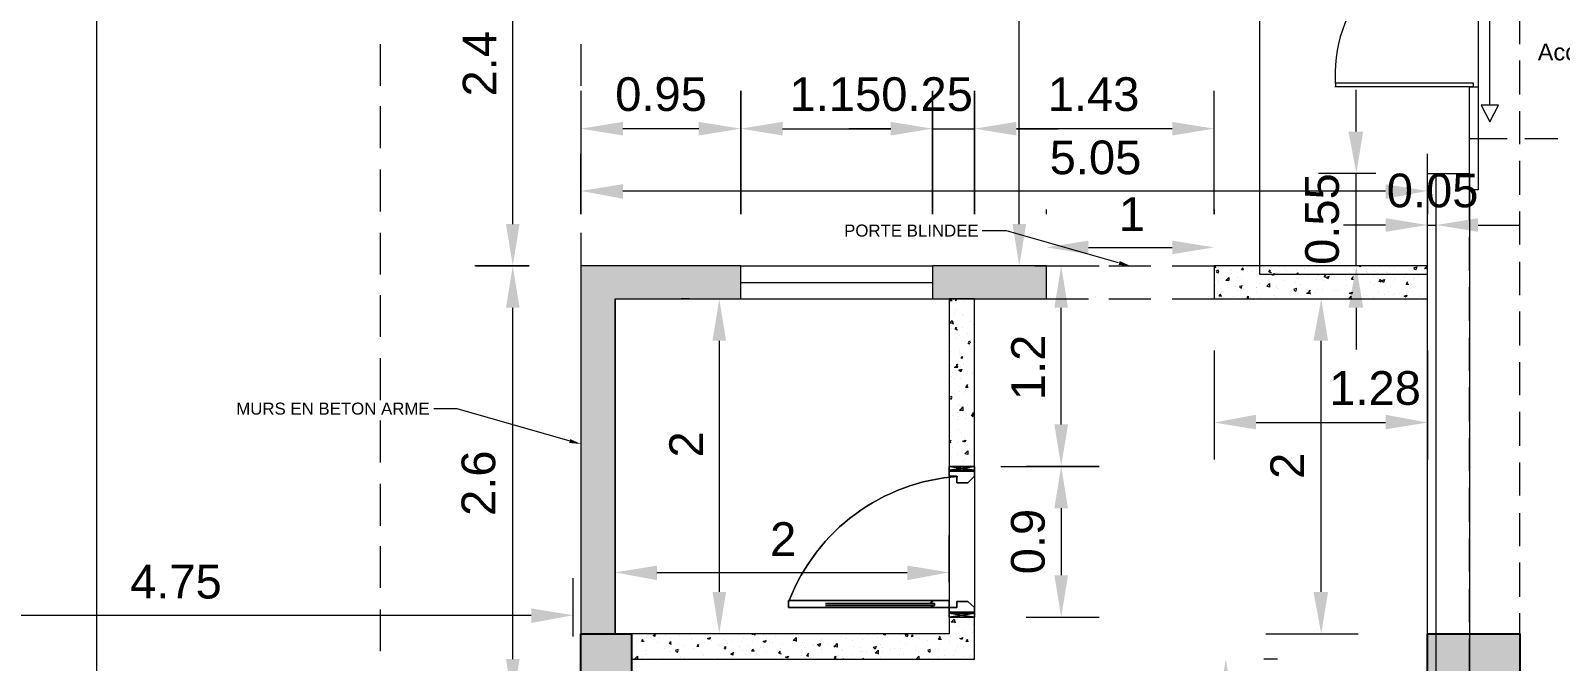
# Model space of a CAD drawing. Header units: metres. Extents: x 9.8 to 52.5, y 3 to 36.6.
# Drawn here: x 21.33 to 30.46, y 10.64 to 14.4 of the extents above; entities that cross this region are included whole.
import ezdxf

# ---------------------------------------------------------------- set-up
doc = ezdxf.new("R2010")
doc.units = ezdxf.units.M
doc.header["$MEASUREMENT"] = 0
for name, color, linetype, true_color in [('PDF_A+CACHE', 7, 'Continuous', 0x991b1e), ('PDF_A- PROJECTION', 252, 'Continuous', 0x696969), ('PDF_Layer3', 7, 'Continuous', 0xcc0000)]:
    doc.layers.add(name, color=color, linetype=linetype, true_color=true_color)
for name, color, linetype in [('PDF_A- DOORS AND WINDOWS', 7, 'Continuous'), ('PDF_A- WALL', 7, 'Continuous'), ('PDF_A- WOOD', 7, 'Continuous'), ('PDF_BETON', 7, 'Continuous'), ('PDF_COTESCONSTRUCTION', 7, 'Continuous'), ('PDF_INTERIORWALL', 7, 'Continuous'), ('PDF_Text', 7, 'Continuous'), ('PDF_VETRATA', 7, 'Continuous')]:
    doc.layers.add(name, color=color, linetype=linetype)
doc.styles.add('PDF ArialMT', font='arial.ttf')

msp = doc.modelspace()

# ---------------------------------------------------------------- linework, layer by layer
at = {"layer": 'PDF_A+CACHE', "lineweight": 5}
for points in [[(23.4169, 14.3241), (23.4169, 14.0742)], [(24.6143, 14.3241), (24.6143, 14.0742)], [(23.4169, 13.9521), (23.4169, 13.7022)], [(24.6143, 13.9521), (24.6143, 13.7022)], [(23.4169, 13.5743), (23.4169, 13.3244)], [(24.6143, 13.5743), (24.6143, 13.3244)], [(23.4169, 13.1965), (23.4169, 12.9466)], [(24.6143, 13.1965), (24.6143, 12.9466)], [(23.4169, 12.8245), (23.4169, 12.5746)], [(24.6143, 12.8245), (24.6143, 12.5746)], [(23.4169, 12.4467), (23.4169, 12.1968)], [(24.6143, 12.4467), (24.6143, 12.1968)], [(23.4169, 12.0747), (23.4169, 11.8247)], [(24.6143, 12.0747), (24.6143, 11.8247)], [(23.4169, 11.6969), (23.4169, 11.4469)], [(24.6143, 11.6969), (24.6143, 11.4469)], [(23.4169, 11.3249), (23.4169, 11.0749)], [(24.6143, 11.3249), (24.6143, 11.0749)], [(23.4169, 10.947), (23.4169, 10.6971)], [(24.6143, 10.947), (24.6143, 10.6971)]]:
    msp.add_lwpolyline(points, dxfattribs=at)
at = {"layer": 'PDF_A- DOORS AND WINDOWS', "lineweight": 13}
for points in [[(25.5676, 12.9989), (26.7126, 12.9989)], [(25.5676, 12.9001), (26.7126, 12.9001)], [(25.5676, 12.8013), (26.7126, 12.8013)]]:
    msp.add_lwpolyline(points, dxfattribs=at)
at = {"layer": 'PDF_A- PROJECTION', "lineweight": 9}
for points in [[(29.6654, 12.9466), (28.6657, 12.9466), (28.6657, 15.0217), (29.7177, 15.0217)], [(30.2176, 14.3241), (30.2176, 14.5218)], [(30.2176, 14.0219), (30.2176, 14.2253)], [(30.2176, 13.7255), (30.2176, 13.9231)], [(29.9154, 13.5743), (29.9154, 13.7603), (30.142, 13.7603)], [(30.2467, 13.7603), (30.4443, 13.7603)], [(30.2176, 13.4232), (30.2176, 13.6266)], [(29.6654, 13.4), (29.6654, 13.5511)], [(29.9154, 13.2721), (29.9154, 13.4697)], [(29.6654, 13.0977), (29.6654, 13.3011)], [(30.2176, 13.1268), (30.2176, 13.3244)], [(29.9154, 12.9698), (29.9154, 13.1733)], [(29.6654, 12.8013), (29.6654, 12.9989)], [(30.2176, 12.8245), (30.2176, 13.0221)], [(29.9154, 12.6734), (29.9154, 12.871)], [(29.6654, 12.499), (29.6654, 12.6966)], [(30.2176, 12.5223), (30.2176, 12.7257)], [(29.9154, 12.3711), (29.9154, 12.5688)], [(30.2176, 12.2258), (30.2176, 12.4234)], [(29.6654, 12.1968), (29.6654, 12.4002)], [(29.9154, 12.0689), (29.9154, 12.2723)], [(29.6654, 11.9003), (29.6654, 12.0979)], [(30.2176, 11.9236), (30.2176, 12.127)], [(29.9154, 11.7724), (29.9154, 11.9701)], [(29.6654, 11.5981), (29.6654, 11.8015)], [(30.2176, 11.6271), (30.2176, 11.8247)], [(29.9154, 11.4702), (29.9154, 11.6736)], [(30.2176, 11.3249), (30.2176, 11.5225)], [(29.6654, 11.3016), (29.6654, 11.4992)], [(29.9154, 11.1737), (29.9154, 11.3714)], [(29.6654, 10.9994), (29.6654, 11.197)], [(30.2176, 11.0226), (30.2176, 11.2261)], [(29.9154, 10.8715), (29.9154, 11.0691)], [(29.6654, 10.6971), (29.6654, 10.9005)], [(30.2176, 10.7262), (30.2176, 10.9238)], [(29.9154, 10.5692), (29.9154, 10.7727)]]:
    msp.add_lwpolyline(points, dxfattribs=at)
at = {"layer": 'PDF_A- WALL', "lineweight": 5}
for points in [[(29.9154, 13.5511), (29.9154, 9.9008), (29.7177, 9.9008), (29.7177, 13.5511)], [(29.7177, 10.8017), (29.7177, 13.5511), (29.9154, 13.5511), (29.9154, 10.8017)]]:
    msp.add_lwpolyline(points, close=True, dxfattribs=at)
at = {"layer": 'PDF_A- WOOD', "lineweight": 5}
for points in [[(26.8114, 11.7782), (26.9626, 11.7782), (26.8114, 11.8015), (26.9626, 11.7782), (26.8114, 11.7782), (26.9626, 11.8015)], [(26.9626, 11.8015), (26.8114, 11.8015), (26.9626, 11.7782), (26.8114, 11.7782), (26.9626, 11.8015), (26.8114, 11.7782), (26.9626, 11.7782), (26.8114, 11.8015), (26.9626, 11.7782), (26.8114, 11.7782), (26.9626, 11.8015), (26.9626, 11.7434), (26.9219, 11.7027), (26.8579, 11.7027), (26.8579, 11.7434), (26.8114, 11.7434), (26.8114, 11.8015), (26.8114, 11.7434), (26.8114, 11.8015), (26.8114, 11.7434), (26.8579, 11.7434), (26.8579, 11.7027), (26.9219, 11.7027), (26.9626, 11.7434), (26.9626, 11.8015), (26.9626, 11.7434), (26.9219, 11.7027), (26.8579, 11.7027), (26.8579, 11.7434), (26.8114, 11.7434), (26.8114, 11.8015), (26.8114, 11.7434), (26.8114, 11.8015), (26.8114, 11.7434), (26.8579, 11.7434), (26.8579, 11.7027), (26.9219, 11.7027), (26.9626, 11.7434)], [(26.9626, 11.7724), (26.8114, 11.7724)], [(26.9626, 11.7724), (26.8114, 11.7724)], [(25.8524, 10.9994), (25.8524, 10.9587), (26.8114, 10.9587), (26.8114, 10.9994)], [(25.8524, 10.9994), (25.8524, 10.9587), (26.8114, 10.9587), (26.8114, 10.9994)], [(25.8524, 10.9994), (26.8114, 10.9994), (26.8114, 10.9587), (25.8524, 10.9587)], [(26.7126, 10.9994), (26.701, 10.9819)], [(26.7184, 10.9994), (26.701, 10.9819)], [(26.7126, 10.9587), (26.701, 10.9703)], [(26.7184, 10.9587), (26.701, 10.9703)], [(26.7243, 10.9703), (26.7243, 10.9819)], [(26.9626, 10.9005), (26.8114, 10.9238), (26.9626, 10.9238), (26.8114, 10.9005), (26.8114, 10.9587), (26.8579, 10.9587), (26.8579, 10.9936), (26.9219, 10.9936), (26.9626, 10.9587)], [(26.9626, 10.9005), (26.9626, 10.9587), (26.9219, 10.9936), (26.8579, 10.9936), (26.8579, 10.9587), (26.8114, 10.9587), (26.8114, 10.9005), (26.9626, 10.9238), (26.8114, 10.9238)], [(26.9626, 10.9296), (26.8114, 10.9296)], [(26.9626, 10.9296), (26.8114, 10.9296)]]:
    msp.add_lwpolyline(points, close=True, dxfattribs=at)
for points in [[(26.8114, 11.7434), (26.8114, 11.8015), (26.8114, 11.7434), (26.8579, 11.7434), (26.8579, 11.7027), (26.9219, 11.7027), (26.9626, 11.7434), (26.9626, 11.8015)], [(26.8114, 11.7724), (26.9626, 11.7724)], [(26.8114, 10.9994), (25.8524, 10.9994)], [(26.8114, 10.9587), (25.8524, 10.9587), (25.8524, 10.9994)], [(26.8114, 10.9994), (25.8524, 10.9994)], [(26.8114, 10.9587), (25.8524, 10.9587), (25.8524, 10.9994)], [(26.0732, 10.9819), (26.7243, 10.9819), (26.0732, 10.9819), (26.7243, 10.9819), (26.7243, 10.9703), (26.7243, 10.9819), (26.0732, 10.9819), (26.7243, 10.9819), (26.7243, 10.9703), (26.0732, 10.9703), (26.7243, 10.9703), (26.0732, 10.9703), (26.7243, 10.9703), (26.0732, 10.9703)], [(26.701, 10.9819), (26.7184, 10.9994)], [(26.701, 10.9703), (26.7184, 10.9587)], [(26.8114, 10.9587), (26.8114, 10.9994)], [(26.8114, 10.9587), (26.8114, 10.9994)], [(26.9626, 10.9005), (26.8114, 10.9238), (26.9626, 10.9238), (26.8114, 10.9005), (26.8114, 10.9587), (26.8579, 10.9587), (26.8579, 10.9936), (26.8579, 10.9587), (26.8114, 10.9587), (26.8114, 10.9005)], [(26.8579, 10.9936), (26.8579, 10.9587), (26.8114, 10.9587), (26.8114, 10.9005)], [(26.8579, 10.9936), (26.9219, 10.9936)], [(26.8579, 10.9936), (26.9219, 10.9936)], [(26.8579, 10.9936), (26.9219, 10.9936)], [(26.9219, 10.9936), (26.9626, 10.9587), (26.9626, 10.9005)], [(26.9219, 10.9936), (26.9626, 10.9587), (26.9626, 10.9005)], [(26.9219, 10.9936), (26.9626, 10.9587), (26.9626, 10.9005)], [(26.8114, 10.9296), (26.9626, 10.9296)], [(26.9626, 10.9005), (26.8114, 10.9238), (26.9626, 10.9238), (26.8114, 10.9005)], [(26.9626, 10.9005), (26.8114, 10.9238), (26.9626, 10.9238), (26.8114, 10.9005)], [(26.8114, 10.9005), (26.9626, 10.9005)]]:
    msp.add_lwpolyline(points, dxfattribs=at)
msp.add_lwpolyline([(26.863, 11.741, 0.290774), (25.8567, 10.9997, -0.290774)], format="xyb", close=True, dxfattribs=at)
at = {"layer": 'PDF_BETON', "lineweight": 25}
for points in [[(24.6143, 10.4995), (24.6143, 10.8017), (24.9165, 10.8017), (24.9165, 10.4995)], [(29.6654, 10.4995), (29.6654, 10.8017), (30.2176, 10.8017), (30.2176, 10.4995)]]:
    msp.add_lwpolyline(points, close=True, dxfattribs=at)
at = {"layer": 'PDF_BETON', "transparency": 33554559}
for points in [[(24.6143, 10.8017), (24.6143, 10.4995), (24.9165, 10.8017)], [(24.6143, 10.4995), (24.9165, 10.8017), (24.9165, 10.4995)], [(29.6654, 10.8017), (29.6654, 10.4995), (30.2176, 10.8017)], [(29.6654, 10.4995), (30.2176, 10.8017), (30.2176, 10.4995)]]:
    msp.add_solid(points, dxfattribs=at)
at = {"layer": 'PDF_COTESCONSTRUCTION', "lineweight": 5}
for points in [[(21.7255, 6.0994), (21.7255, 35.2029)], [(27.2299, 13.2488), (27.2299, 20.2413), (27.2299, 19.9914)], [(24.2074, 13.2488), (24.2074, 15.1495), (24.2074, 14.8996)], [(24.6143, 14.0451), (24.6143, 13.307), (24.6143, 13.6673)], [(28.3925, 13.336), (28.3925, 13.307), (28.3925, 14.0451)], [(29.2411, 13.801), (29.2411, 14.051)], [(25.3176, 13.8185), (24.8642, 13.8185)], [(25.8175, 13.8185), (26.4627, 13.8185), (26.2128, 13.8185)], [(26.7126, 13.8185), (26.9626, 13.8185)], [(28.1425, 13.8185), (27.2125, 13.8185), (27.4625, 13.8185)], [(29.6654, 13.4697), (29.6654, 13.307), (29.6654, 13.6673)], [(29.3573, 13.5511), (29.0144, 13.5511)], [(29.2411, 12.9989), (29.2411, 13.5511)], [(24.8642, 13.4465), (29.4155, 13.4465)], [(29.7177, 13.307), (29.7177, 13.4697)], [(27.3927, 13.307), (27.3927, 13.336)], [(29.4155, 13.243), (29.1655, 13.243)], [(29.6654, 13.243), (29.7177, 13.243)], [(29.9677, 13.243), (30.2176, 13.243)], [(27.6426, 13.1093), (28.1425, 13.1093)], [(23.9865, 12.9989), (24.3062, 12.9989), (23.9807, 12.9989)], [(27.0846, 12.9989), (27.0091, 12.9989)], [(27.323, 12.9989), (27.7066, 12.9989)], [(27.3927, 12.9989), (27.6426, 12.9989)], [(27.7647, 12.9989), (28.0146, 12.9989)], [(28.1425, 12.9989), (28.3925, 12.9989)], [(29.3573, 12.9989), (29.0144, 12.9989)], [(25.2595, 12.8013), (25.213, 12.8013)], [(27.3927, 12.8013), (27.6426, 12.8013)], [(27.7647, 12.8013), (28.0146, 12.8013)], [(28.1425, 12.8013), (28.3925, 12.8013)], [(28.7005, 12.8013), (29.2527, 12.8013)], [(24.2074, 10.6506), (24.2074, 12.7489)], [(27.4799, 12.0514), (27.4799, 12.7489)], [(29.2411, 12.7489), (29.2411, 12.499)], [(25.4397, 12.5513), (25.4397, 11.0517)], [(29.0318, 11.0517), (29.0318, 12.5513)], [(28.3925, 12.4932), (28.3925, 11.8422)], [(29.6654, 12.4932), (29.6654, 11.8422)], [(28.6424, 12.0631), (29.4155, 12.0631)], [(26.8114, 11.8015), (26.8114, 10.9005)], [(26.9626, 11.8015), (26.9626, 10.9005)], [(27.1195, 11.8015), (27.7066, 11.8015), (27.2706, 11.8015)], [(27.4799, 11.5516), (27.4799, 11.1505)], [(24.8177, 11.1098), (24.8177, 11.3888)], [(26.8114, 11.1098), (26.8114, 11.3888)], [(25.0677, 11.1679), (26.5615, 11.1679)], [(24.5678, 10.7843), (24.5678, 11.1331)], [(20.0631, 10.9122), (24.3179, 10.9122)], [(27.2706, 10.9005), (27.7066, 10.9005)], [(25.2595, 10.8017), (25.213, 10.8017)], [(28.7005, 10.8017), (29.2527, 10.8017)], [(28.7703, 10.6506), (28.6889, 10.6506)]]:
    msp.add_lwpolyline(points, dxfattribs=at)
for points in [[(25.5676, 14.0451), (25.5676, 13.307)], [(26.7126, 14.0451), (26.7126, 13.307)], [(26.9626, 14.0451), (26.9626, 13.307)], [(26.9626, 12.8013), (26.8114, 12.8013), (26.9626, 12.8013), (26.8114, 12.8013)]]:
    msp.add_lwpolyline(points, close=True, dxfattribs=at)
at = {"layer": 'PDF_COTESCONSTRUCTION', "transparency": 33554559}
for points in [[(24.8642, 13.8591), (24.8642, 13.7778), (24.6143, 13.8185)], [(25.3176, 13.8591), (25.3176, 13.7778), (25.5676, 13.8185)], [(25.8175, 13.8591), (25.8175, 13.7778), (25.5676, 13.8185)], [(26.4627, 13.8591), (26.4627, 13.7778), (26.7126, 13.8185)], [(26.4627, 13.8591), (26.4627, 13.7778), (26.7126, 13.8185)], [(27.2125, 13.8591), (27.2125, 13.7778), (26.9626, 13.8185)], [(27.2125, 13.8591), (27.2125, 13.7778), (26.9626, 13.8185)], [(28.1425, 13.8591), (28.1425, 13.7778), (28.3925, 13.8185)], [(29.1946, 13.801), (29.2818, 13.801), (29.2411, 13.5511)], [(24.8642, 13.4871), (24.8642, 13.4), (24.6143, 13.4465)], [(29.4155, 13.4871), (29.4155, 13.4), (29.6654, 13.4465)], [(24.1667, 13.2488), (24.2481, 13.2488), (24.2074, 12.9989)], [(27.1893, 13.2488), (27.2706, 13.2488), (27.2299, 12.9989)], [(29.4155, 13.2837), (29.4155, 13.2023), (29.6654, 13.243)], [(29.9677, 13.2837), (29.9677, 13.2023), (29.7177, 13.243)], [(27.6426, 13.15), (27.6426, 13.0686), (27.3927, 13.1093)], [(28.1425, 13.15), (28.1425, 13.0686), (28.3925, 13.1093)], [(24.1667, 12.7489), (24.2481, 12.7489), (24.2074, 12.9989)], [(27.4392, 12.7489), (27.5206, 12.7489), (27.4799, 12.9989)], [(29.1946, 12.7489), (29.2818, 12.7489), (29.2411, 12.9989)], [(25.399, 12.5513), (25.4804, 12.5513), (25.4397, 12.8013)], [(28.9853, 12.5513), (29.0725, 12.5513), (29.0318, 12.8013)], [(27.4392, 12.0514), (27.5206, 12.0514), (27.4799, 11.8015)], [(28.6424, 12.1096), (28.6424, 12.0224), (28.3925, 12.0631)], [(29.4155, 12.1096), (29.4155, 12.0224), (29.6654, 12.0631)], [(27.4392, 11.5516), (27.5206, 11.5516), (27.4799, 11.8015)], [(25.0677, 11.2086), (25.0677, 11.1214), (24.8177, 11.1679)], [(26.5615, 11.2086), (26.5615, 11.1214), (26.8114, 11.1679)], [(27.4392, 11.1505), (27.5206, 11.1505), (27.4799, 10.9005)], [(25.399, 11.0517), (25.4804, 11.0517), (25.4397, 10.8017)], [(28.9853, 11.0517), (29.0725, 11.0517), (29.0318, 10.8017)], [(24.3179, 10.9529), (24.3179, 10.8657), (24.5678, 10.9122)], [(24.1667, 10.6506), (24.2481, 10.6506), (24.2074, 10.4007)], [(28.4215, 10.4007), (28.5029, 10.4007), (28.4622, 10.6506)]]:
    msp.add_solid(points, dxfattribs=at)
at = {"layer": 'PDF_INTERIORWALL', "lineweight": 5}
for points in [[(27.8228, 13.0163), (27.1544, 13.2081), (27.0091, 13.2081)], [(24.8177, 12.8013), (24.8177, 10.8017), (24.8177, 12.8013), (25.5676, 12.8013), (25.5676, 12.9989), (24.6143, 12.9989), (24.6143, 10.8017)], [(26.8114, 12.8013), (26.8114, 11.8015), (26.9626, 11.8015), (26.9626, 12.8013), (27.3927, 12.8013), (27.3927, 12.9989), (26.9626, 12.9989), (26.7126, 12.9989), (26.7126, 12.8013), (26.9626, 12.8013)], [(28.4041, 12.9873), (28.3925, 12.9931), (28.3983, 12.9989), (28.3983, 12.9873)], [(29.648, 12.9814), (29.6654, 12.9989), (28.3925, 12.9989), (28.3925, 12.8013), (29.6654, 12.8013)], [(28.4041, 12.9698), (28.4215, 12.9756)], [(28.4041, 12.964), (28.4157, 12.9582), (28.4215, 12.9698)], [(28.4157, 12.9873), (28.4157, 12.9873)], [(28.4913, 12.9698), (28.4913, 12.9698)], [(28.4971, 12.9756), (28.4971, 12.9756)], [(28.561, 12.9873), (28.5668, 12.9756), (28.5552, 12.9756), (28.5668, 12.9873)], [(28.5668, 12.9931), (28.5668, 12.9931)], [(28.5843, 12.964), (28.5843, 12.964)], [(28.6133, 12.964), (28.6133, 12.964)], [(28.6308, 12.9989), (28.6308, 12.9989)], [(28.6889, 12.9873), (28.6889, 12.9873)], [(28.7354, 12.9582), (28.718, 12.964), (28.7296, 12.9756)], [(28.7296, 12.9582), (28.7238, 12.9756)], [(28.7296, 12.9873), (28.7296, 12.9873)], [(28.7819, 12.9931), (28.7819, 12.9931)], [(28.811, 12.9873), (28.811, 12.9873)], [(28.8226, 12.9698), (28.8226, 12.9698)], [(28.8865, 12.9756), (28.8865, 12.9756)], [(28.933, 12.9814), (28.933, 12.9814)], [(28.9563, 12.9931), (28.9563, 12.9931)], [(29.0028, 12.9931), (29.0028, 12.9931)], [(29.0551, 12.9756), (29.0551, 12.9756)], [(29.1772, 12.9698), (29.1772, 12.9698)], [(29.2411, 12.9698), (29.2411, 12.9698)], [(29.2585, 12.9989), (29.2643, 12.9931), (29.2702, 12.9989)], [(29.2992, 12.9814), (29.2992, 12.9814)], [(29.2992, 12.964), (29.2992, 12.964)], [(29.3515, 12.964), (29.3515, 12.964)], [(29.3864, 12.9931), (29.3864, 12.9931)], [(29.4387, 12.9814), (29.4387, 12.9814)], [(29.4678, 12.9814), (29.4678, 12.9814)], [(29.584, 12.9989), (29.584, 12.9989)], [(29.584, 12.9873), (29.6015, 12.9931), (29.5957, 12.9756), (29.584, 12.9814)], [(29.648, 12.9873), (29.6654, 12.9814)], [(29.6654, 12.9989), (29.6654, 12.9989)], [(28.3983, 12.8826), (28.3983, 12.8826)], [(28.4157, 12.9117), (28.4157, 12.9117)], [(28.4215, 12.9001), (28.4215, 12.9001)], [(28.439, 12.9466), (28.439, 12.9466)], [(28.4971, 12.9524), (28.4971, 12.9524)], [(28.5203, 12.8768), (28.5203, 12.8768)], [(28.5203, 12.8768), (28.5203, 12.8768)], [(28.532, 12.9291), (28.532, 12.9291)], [(28.5436, 12.8768), (28.561, 12.8826)], [(28.5436, 12.871), (28.5552, 12.8652), (28.5552, 12.8768)], [(28.5552, 12.9233), (28.5552, 12.9233)], [(28.654, 12.9466), (28.654, 12.9466)], [(28.6657, 12.8943), (28.6657, 12.8943)], [(28.6889, 12.9466), (28.6889, 12.9466)], [(28.7238, 12.9059), (28.7238, 12.9059)], [(28.7354, 12.9582), (28.7354, 12.9582)], [(28.7645, 12.9582), (28.7645, 12.9582)], [(28.7645, 12.8826), (28.7645, 12.8826)], [(28.811, 12.9117), (28.811, 12.9117)], [(28.8575, 12.9524), (28.8575, 12.9524)], [(28.8807, 12.9001), (28.8807, 12.9001)], [(28.8982, 12.9466), (28.8865, 12.9466), (28.8923, 12.9582), (28.8923, 12.9466)], [(28.9098, 12.8884), (28.9098, 12.8884)], [(28.9563, 12.9349), (28.9563, 12.9349)], [(28.9795, 12.9466), (28.9795, 12.9466)], [(29.0028, 12.9175), (29.0028, 12.9175)], [(29.0144, 12.9408), (29.0144, 12.9408)], [(29.0435, 12.9117), (29.0435, 12.9117)], [(29.0609, 12.9291), (29.0725, 12.9233), (29.0783, 12.9349), (29.0609, 12.9291), (29.0493, 12.9349), (29.0609, 12.9466)], [(29.0551, 12.9291), (29.0551, 12.9466)], [(29.1016, 12.9524), (29.1016, 12.9524)], [(29.1016, 12.9466), (29.1016, 12.9466)], [(29.1132, 12.9349), (29.1132, 12.9349)], [(29.1772, 12.9349), (29.1772, 12.9349)], [(29.183, 12.8826), (29.183, 12.8826)], [(29.2237, 12.9175), (29.212, 12.9175), (29.2237, 12.9349)], [(29.2178, 12.9175), (29.2178, 12.9291)], [(29.2237, 12.9408), (29.2237, 12.9408)], [(29.2353, 12.9466), (29.2353, 12.9466)], [(29.2411, 12.8884), (29.2411, 12.8884)], [(29.305, 12.9582), (29.305, 12.9582)], [(29.3283, 12.9001), (29.3283, 12.9001)], [(29.3457, 12.9349), (29.3457, 12.9349)], [(29.3515, 12.8884), (29.3515, 12.8884)], [(29.3922, 12.9059), (29.3748, 12.9059), (29.3864, 12.9175)], [(29.3864, 12.9001), (29.3806, 12.9175)], [(29.4213, 12.9582), (29.4213, 12.9582)], [(29.462, 12.9059), (29.462, 12.9059)], [(29.4678, 12.9291), (29.4678, 12.9291)], [(29.4736, 12.9175), (29.4736, 12.9175)], [(29.5259, 12.9291), (29.5259, 12.9291)], [(29.555, 12.8884), (29.5375, 12.8884), (29.5492, 12.9059)], [(29.5434, 12.9524), (29.5434, 12.9524)], [(29.5492, 12.8884), (29.5434, 12.9001)], [(29.584, 12.9233), (29.584, 12.9233)], [(29.5899, 12.9233), (29.5899, 12.9233)], [(29.6131, 12.9408), (29.6131, 12.9408)], [(29.6654, 12.9466), (29.6654, 12.9466)], [(26.8289, 12.7896), (26.8173, 12.7896), (26.8231, 12.8013), (26.8231, 12.7896)], [(26.8463, 12.8013), (26.8521, 12.7896), (26.8579, 12.8013)], [(26.8986, 12.7838), (26.8986, 12.7838)], [(26.9393, 12.8013), (26.9393, 12.8013)], [(28.4099, 12.8361), (28.4099, 12.8361)], [(28.439, 12.8187), (28.4215, 12.8187), (28.4332, 12.8303)], [(28.4332, 12.8187), (28.4273, 12.8303)], [(28.4332, 12.8652), (28.4332, 12.8652)], [(28.5087, 12.8187), (28.5087, 12.8187)], [(28.532, 12.8536), (28.532, 12.8536)], [(28.6017, 12.8013), (28.5901, 12.8071), (28.5959, 12.8187), (28.5959, 12.8013)], [(28.6075, 12.8071), (28.6075, 12.8071)], [(28.6424, 12.871), (28.6424, 12.871)], [(28.6424, 12.8419), (28.6424, 12.8419)], [(28.6482, 12.871), (28.6482, 12.871)], [(28.6657, 12.8129), (28.6657, 12.8129)], [(28.7528, 12.8245), (28.7528, 12.8245)], [(28.7587, 12.8071), (28.7587, 12.8071)], [(28.7587, 12.8013), (28.7645, 12.8013)], [(28.7587, 12.8013), (28.7587, 12.8013)], [(28.7645, 12.871), (28.7645, 12.871)], [(28.7761, 12.8652), (28.7761, 12.8652)], [(28.8691, 12.8594), (28.8865, 12.8652)], [(28.8691, 12.8536), (28.8807, 12.8478), (28.8865, 12.8594)], [(28.8807, 12.8245), (28.8807, 12.8245)], [(28.8865, 12.8652), (28.8865, 12.8652)], [(28.8923, 12.8419), (28.8923, 12.8419)], [(28.9447, 12.8361), (28.9679, 12.8361)], [(28.9505, 12.8361), (28.9679, 12.8536)], [(28.9505, 12.8536), (28.9505, 12.8536)], [(28.9679, 12.8303), (28.9621, 12.8536)], [(28.997, 12.8419), (28.997, 12.8419)], [(29.0086, 12.8594), (29.0086, 12.8594)], [(29.0377, 12.8594), (29.0377, 12.8594)], [(29.1132, 12.8536), (29.1132, 12.8536)], [(29.1307, 12.8536), (29.1307, 12.8536)], [(29.1888, 12.8013), (29.2004, 12.8013)], [(29.1946, 12.8013), (29.212, 12.8187)], [(29.212, 12.8013), (29.2062, 12.8187)], [(29.2295, 12.871), (29.2295, 12.871)], [(29.2527, 12.8478), (29.2527, 12.8478)], [(29.2643, 12.8071), (29.2643, 12.8071)], [(29.2992, 12.8245), (29.2992, 12.8245)], [(29.3457, 12.8129), (29.3457, 12.8129)], [(29.3748, 12.8419), (29.3748, 12.8419)], [(29.4097, 12.8303), (29.4097, 12.8303)], [(29.4329, 12.8478), (29.4329, 12.8478)], [(29.462, 12.8303), (29.462, 12.8303)], [(29.4678, 12.8361), (29.4678, 12.8361)], [(29.4968, 12.8361), (29.4968, 12.8361)], [(29.555, 12.8478), (29.555, 12.8478)], [(29.5666, 12.8652), (29.5666, 12.8652)], [(29.5782, 12.8478), (29.5782, 12.8478)], [(29.6189, 12.8303), (29.6189, 12.8303)], [(29.6189, 12.8187), (29.6189, 12.8187)], [(26.8405, 12.7141), (26.8405, 12.7141)], [(26.8521, 12.7373), (26.8521, 12.7373)], [(26.8928, 12.7083), (26.8928, 12.7083)], [(26.8986, 12.7024), (26.8986, 12.7024)], [(26.8347, 12.6559), (26.8114, 12.6559), (26.8289, 12.6734), (26.8347, 12.6501)], [(26.8231, 12.6269), (26.8231, 12.6269)], [(26.8638, 12.6153), (26.8463, 12.6211), (26.8579, 12.6327)], [(26.8579, 12.6153), (26.8521, 12.6327)], [(26.8928, 12.6327), (26.8928, 12.6327)], [(26.9393, 12.6676), (26.9393, 12.6676)], [(26.9568, 12.6501), (26.9568, 12.6501)], [(26.8463, 12.5629), (26.8463, 12.5629)], [(26.8754, 12.5804), (26.8754, 12.5804)], [(26.887, 12.5513), (26.887, 12.5513)], [(26.9103, 12.5455), (26.9103, 12.5455)], [(26.9219, 12.592), (26.9219, 12.592)], [(26.9219, 12.5397), (26.9335, 12.5339), (26.9393, 12.5455)], [(26.9277, 12.5455), (26.9393, 12.5513)], [(26.9335, 12.5862), (26.9335, 12.5862)], [(26.8173, 12.4874), (26.8173, 12.4874)], [(26.8754, 12.4932), (26.8754, 12.4932)], [(26.8754, 12.4758), (26.8754, 12.4758)], [(26.8928, 12.4467), (26.8812, 12.4467), (26.8928, 12.4583)], [(26.887, 12.4758), (26.887, 12.4758)], [(26.887, 12.4467), (26.887, 12.4583)], [(26.8986, 12.4176), (26.8986, 12.4176)], [(26.9626, 12.5048), (26.9626, 12.5048)], [(26.8173, 12.406), (26.8173, 12.406)], [(26.8231, 12.3363), (26.8231, 12.3363)], [(26.8289, 12.3595), (26.8289, 12.3595)], [(26.8405, 12.3944), (26.8638, 12.3944), (26.8579, 12.4118)], [(26.8405, 12.3246), (26.8405, 12.3246)], [(26.8463, 12.3944), (26.8638, 12.4118)], [(26.8812, 12.4002), (26.8812, 12.4002)], [(26.8812, 12.3246), (26.8812, 12.3246)], [(26.8812, 12.3246), (26.8812, 12.3246)], [(26.8986, 12.4118), (26.8986, 12.4118)], [(26.9509, 12.3595), (26.9509, 12.3595)], [(26.9509, 12.3537), (26.9509, 12.3537)], [(26.8754, 12.2491), (26.8754, 12.2491)], [(26.9044, 12.2374), (26.9044, 12.2374)], [(26.9161, 12.2839), (26.9219, 12.2723), (26.9103, 12.2723), (26.9219, 12.2898)], [(26.9103, 12.2549), (26.9103, 12.2549)], [(26.9277, 12.2549), (26.9277, 12.2549)], [(24.5504, 11.9526), (23.8761, 12.1444), (23.7366, 12.1444)], [(26.8114, 12.2142), (26.8289, 12.22)], [(26.8114, 12.2084), (26.8231, 12.2026), (26.8289, 12.2142)], [(26.8638, 12.1619), (26.8638, 12.1619)], [(26.8754, 12.1735), (26.8754, 12.1735)], [(26.8754, 12.1328), (26.8928, 12.1561), (26.8928, 12.1328), (26.8754, 12.1386)], [(26.9219, 12.1735), (26.9219, 12.1735)], [(26.8638, 12.1212), (26.8638, 12.1212)], [(26.8638, 12.0805), (26.8638, 12.0805)], [(26.8696, 12.0979), (26.8696, 12.0979)], [(26.8986, 12.1212), (26.8986, 12.1212)], [(26.9103, 12.0863), (26.9103, 12.0863)], [(26.9568, 12.1037), (26.9451, 12.1037), (26.9509, 12.1154), (26.9509, 12.0979)], [(26.9509, 12.1212), (26.9626, 12.1212)], [(26.9509, 12.1154), (26.9626, 12.1096), (26.9626, 12.1154)], [(26.9509, 12.0921), (26.9509, 12.0921)], [(26.9509, 12.0689), (26.9509, 12.0689)], [(26.8173, 12.0456), (26.8173, 12.0456)], [(26.8173, 12.0049), (26.8173, 12.0049)], [(26.8696, 12.0224), (26.8696, 12.0224)], [(26.887, 12.0049), (26.887, 12.0049)], [(26.9044, 11.9701), (26.9044, 11.9701)], [(26.9393, 11.9991), (26.9393, 11.9991)], [(26.8231, 11.941), (26.8114, 11.9468), (26.8231, 11.9584)], [(26.8173, 11.941), (26.8173, 11.9584)], [(26.8289, 11.9119), (26.8289, 11.9119)], [(26.8638, 11.9468), (26.8638, 11.9468)], [(26.8638, 11.8712), (26.8638, 11.8712)], [(26.8928, 11.8829), (26.8928, 11.8829)], [(26.8231, 11.8538), (26.8231, 11.8538)], [(26.8986, 11.8306), (26.8986, 11.8306)], [(26.9103, 11.8422), (26.9103, 11.8422)], [(26.9451, 11.8538), (26.9451, 11.8538)], [(26.8463, 10.8715), (26.8231, 10.8715), (26.8405, 10.8889), (26.8463, 10.8657)], [(26.8638, 10.8889), (26.8638, 10.8889)], [(26.8696, 10.8773), (26.8696, 10.8773)], [(25.0037, 10.7785), (25.0037, 10.7785)], [(25.027, 10.7785), (25.027, 10.7785)], [(25.0561, 10.7959), (25.0561, 10.7843), (25.0444, 10.7901), (25.0619, 10.8017)], [(25.0851, 10.7785), (25.0851, 10.7785)], [(25.12, 10.7901), (25.12, 10.7901)], [(25.1491, 10.7727), (25.1491, 10.7727)], [(25.2014, 10.7901), (25.2014, 10.7901)], [(25.2595, 10.7959), (25.2595, 10.7959)], [(25.585, 10.7785), (25.585, 10.7785)], [(25.6373, 10.7959), (25.6373, 10.8017)], [(25.6431, 10.8017), (25.6547, 10.7959), (25.6547, 10.8017)], [(25.7012, 10.7959), (25.7012, 10.7959)], [(25.7187, 10.7727), (25.7187, 10.7727)], [(25.7768, 10.7843), (25.7768, 10.7843)], [(25.864, 10.7959), (25.864, 10.7959)], [(25.8756, 10.7785), (25.8756, 10.7785)], [(25.8989, 10.761), (25.8814, 10.761), (25.8989, 10.7785), (25.8989, 10.7552)], [(26.1663, 10.7843), (26.1663, 10.7843)], [(26.1953, 10.7727), (26.1953, 10.7727)], [(26.2825, 10.7959), (26.2825, 10.7959)], [(26.329, 10.7959), (26.329, 10.7959)], [(26.3813, 10.7785), (26.3813, 10.7785)], [(26.4336, 10.7959), (26.422, 10.7959), (26.422, 10.8017)], [(26.4278, 10.7959), (26.4278, 10.8017)], [(26.5208, 10.7959), (26.5208, 10.7959)], [(26.5499, 10.7959), (26.5673, 10.8017)], [(26.5499, 10.7901), (26.5615, 10.7843), (26.5673, 10.7959)], [(26.5964, 10.7843), (26.5848, 10.7843), (26.5964, 10.7959)], [(26.5906, 10.7843), (26.5906, 10.7959)], [(26.6313, 10.7727), (26.6313, 10.7727)], [(26.7649, 10.7669), (26.7475, 10.7669), (26.7591, 10.7843)], [(26.7533, 10.7901), (26.7533, 10.7901)], [(26.7591, 10.7669), (26.7533, 10.7843)], [(26.8173, 10.7843), (26.8173, 10.7843)], [(26.8696, 10.8424), (26.8696, 10.8424)], [(26.8696, 10.8017), (26.8696, 10.8017)], [(26.8812, 10.7727), (26.8928, 10.7785), (26.887, 10.7669), (26.8754, 10.7727)], [(26.8986, 10.8192), (26.8986, 10.8192)], [(26.9509, 10.8075), (26.9509, 10.8075)], [(26.9568, 10.854), (26.9568, 10.854)], [(24.9514, 10.7552), (24.9514, 10.7552)], [(24.9514, 10.7552), (24.9514, 10.7552)], [(24.9921, 10.7552), (24.9747, 10.7552), (24.9863, 10.7669)], [(24.9747, 10.761), (24.9747, 10.761)], [(24.9863, 10.7552), (24.9805, 10.7669)], [(24.9979, 10.7029), (24.9979, 10.7029)], [(25.0561, 10.7669), (25.0561, 10.7669)], [(25.0735, 10.7494), (25.0735, 10.7494)], [(25.1142, 10.7145), (25.1142, 10.7145)], [(25.1549, 10.7378), (25.1432, 10.7436), (25.1491, 10.7552), (25.1491, 10.7378)], [(25.1432, 10.6971), (25.1432, 10.6971)], [(25.1781, 10.7029), (25.1956, 10.7087)], [(25.1781, 10.6971), (25.1897, 10.6913), (25.1956, 10.7029)], [(25.1956, 10.7436), (25.1956, 10.7436)], [(25.2014, 10.7087), (25.2014, 10.7087)], [(25.2304, 10.732), (25.2304, 10.732)], [(25.2711, 10.7669), (25.2711, 10.7669)], [(25.2886, 10.7145), (25.2886, 10.7145)], [(25.3176, 10.7262), (25.306, 10.7262), (25.3176, 10.7378)], [(25.3118, 10.7262), (25.3118, 10.7378)], [(25.3176, 10.7378), (25.3176, 10.7378)], [(25.3409, 10.6855), (25.3409, 10.6855)], [(25.3525, 10.7494), (25.3525, 10.7494)], [(25.3932, 10.761), (25.3932, 10.761)], [(25.4281, 10.7378), (25.4281, 10.7378)], [(25.4397, 10.732), (25.4397, 10.732)], [(25.4629, 10.6855), (25.4629, 10.6855)], [(25.4687, 10.7669), (25.4687, 10.7669)], [(25.4804, 10.7087), (25.4687, 10.7145), (25.4804, 10.7262)], [(25.4746, 10.7087), (25.4746, 10.7262)], [(25.4746, 10.7087), (25.4746, 10.7087)], [(25.4862, 10.7436), (25.4862, 10.7436)], [(25.5211, 10.6855), (25.5211, 10.6739), (25.5094, 10.6797), (25.5269, 10.6913)], [(25.5152, 10.7552), (25.5152, 10.7552)], [(25.5617, 10.7262), (25.5617, 10.7262)], [(25.5734, 10.7552), (25.5734, 10.7552)], [(25.5792, 10.7029), (25.5792, 10.7029)], [(25.6082, 10.732), (25.6082, 10.732)], [(25.6489, 10.6971), (25.6315, 10.6971), (25.6431, 10.7087)], [(25.6373, 10.7552), (25.6373, 10.7552)], [(25.6431, 10.6971), (25.6373, 10.7087)], [(25.6606, 10.6855), (25.6606, 10.6855)], [(25.6606, 10.6855), (25.6606, 10.6855)], [(25.6838, 10.7204), (25.6838, 10.7204)], [(25.7012, 10.7204), (25.7012, 10.7204)], [(25.7187, 10.6913), (25.7187, 10.6913)], [(25.7419, 10.7552), (25.7419, 10.7552)], [(25.7594, 10.7494), (25.7594, 10.7494)], [(25.7942, 10.7087), (25.7942, 10.7087)], [(25.8117, 10.6797), (25.7942, 10.6855), (25.8059, 10.6971)], [(25.8001, 10.7029), (25.8001, 10.7029)], [(25.8059, 10.6797), (25.8001, 10.6971)], [(25.8059, 10.7145), (25.8059, 10.7145)], [(25.8175, 10.7378), (25.8175, 10.7378)], [(25.8756, 10.7436), (25.8756, 10.7436)], [(25.9279, 10.732), (25.9279, 10.732)], [(25.9279, 10.7087), (25.9279, 10.7087)], [(25.9337, 10.7494), (25.9337, 10.7494)], [(25.9454, 10.7204), (25.9454, 10.7204)], [(25.9744, 10.668), (25.9628, 10.668), (25.9744, 10.6855)], [(25.9977, 10.7378), (25.9977, 10.7378)], [(26.0035, 10.732), (26.0035, 10.732)], [(26.05, 10.7669), (26.05, 10.7669)], [(26.05, 10.7087), (26.05, 10.7087)], [(26.05, 10.6913), (26.05, 10.6913)], [(26.0616, 10.7494), (26.0616, 10.7494)], [(26.0907, 10.7436), (26.0907, 10.7436)], [(26.1198, 10.732), (26.1198, 10.732)], [(26.1256, 10.7204), (26.143, 10.7436), (26.143, 10.7204), (26.1256, 10.7262)], [(26.1663, 10.7087), (26.1663, 10.7087)], [(26.1721, 10.7029), (26.1721, 10.7029)], [(26.236, 10.761), (26.236, 10.761)], [(26.2418, 10.7262), (26.2418, 10.7262)], [(26.2825, 10.7204), (26.2825, 10.7204)], [(26.2825, 10.6971), (26.2825, 10.6971)], [(26.2941, 10.7669), (26.2941, 10.7669)], [(26.2941, 10.6971), (26.2941, 10.6971)], [(26.3174, 10.6913), (26.3174, 10.6913)], [(26.3639, 10.7204), (26.3639, 10.7204)], [(26.3871, 10.6855), (26.3697, 10.6855), (26.3871, 10.7029), (26.3871, 10.6797)], [(26.3988, 10.7378), (26.3988, 10.7378)], [(26.4162, 10.7204), (26.4162, 10.7204)], [(26.4162, 10.6913), (26.4162, 10.6913)], [(26.4627, 10.7087), (26.4627, 10.7087)], [(26.4859, 10.7145), (26.4859, 10.7145)], [(26.515, 10.7552), (26.515, 10.7552)], [(26.5208, 10.7145), (26.5208, 10.7145)], [(26.5383, 10.6855), (26.5383, 10.6855)], [(26.5499, 10.7436), (26.5499, 10.7436)], [(26.608, 10.7262), (26.608, 10.7262)], [(26.608, 10.7087), (26.608, 10.7087)], [(26.6313, 10.6971), (26.6313, 10.6971)], [(26.6836, 10.761), (26.6836, 10.761)], [(26.6836, 10.7029), (26.701, 10.7087)], [(26.6836, 10.6971), (26.6952, 10.6913), (26.701, 10.7029)], [(26.7301, 10.7087), (26.7301, 10.7087)], [(26.7475, 10.7087), (26.7475, 10.7087)], [(26.7533, 10.7436), (26.7533, 10.7436)], [(26.8114, 10.7552), (26.8114, 10.7552)], [(26.8521, 10.7029), (26.8521, 10.7029)], [(26.8638, 10.7262), (26.8638, 10.7262)], [(26.8928, 10.7669), (26.8928, 10.7669)], [(26.9277, 10.7552), (26.9103, 10.7552), (26.9219, 10.7669)], [(26.9219, 10.7552), (26.9161, 10.7669)], [(24.9805, 10.6622), (24.9805, 10.6622)], [(24.9979, 10.6797), (24.9979, 10.6797)], [(25.1026, 10.6564), (25.1026, 10.6564)], [(25.2072, 10.6622), (25.2072, 10.6622)], [(25.2246, 10.6506), (25.2246, 10.6506)], [(25.2304, 10.6564), (25.2304, 10.6564)], [(25.3467, 10.6739), (25.3467, 10.6739)], [(25.4281, 10.6564), (25.4281, 10.6564)], [(25.5152, 10.6622), (25.5152, 10.6622)], [(25.5269, 10.6622), (25.5269, 10.6622)], [(25.8117, 10.6622), (25.8117, 10.6622)], [(25.9279, 10.6739), (25.9279, 10.6739)], [(25.9686, 10.668), (25.9686, 10.6797)], [(26.0151, 10.6506), (26.0151, 10.6506)], [(26.0326, 10.6506), (26.0326, 10.6506)], [(26.1372, 10.6564), (26.1256, 10.6564), (26.1372, 10.668)], [(26.1314, 10.6506), (26.1314, 10.668)], [(26.1488, 10.6739), (26.1488, 10.6739)], [(26.1721, 10.6506), (26.1837, 10.6506), (26.1779, 10.6506)], [(26.1779, 10.668), (26.1779, 10.668)], [(26.2302, 10.6797), (26.2302, 10.6797)], [(26.2941, 10.6506), (26.2999, 10.6564)], [(26.2941, 10.6506), (26.2941, 10.6506)], [(26.3988, 10.6622), (26.3988, 10.6622)], [(26.515, 10.6797), (26.515, 10.6797)], [(26.6138, 10.6506), (26.6313, 10.668), (26.6313, 10.6506)], [(26.6603, 10.6797), (26.6603, 10.6797)], [(26.6894, 10.6564), (26.6894, 10.6564)], [(26.7475, 10.6622), (26.7475, 10.6622)], [(26.7824, 10.6739), (26.7824, 10.6739)], [(26.8056, 10.6506), (26.8056, 10.6506)], [(26.8347, 10.6739), (26.8347, 10.6739)], [(26.8638, 10.6506), (26.8638, 10.6506)], [(26.9044, 10.668), (26.9044, 10.668)], [(26.9393, 10.6739), (26.9393, 10.6739)]]:
    msp.add_lwpolyline(points, dxfattribs=at)
for points in [[(28.4797, 12.9117), (28.4622, 12.9117), (28.4797, 12.9291)], [(28.7238, 12.871), (28.7063, 12.8768), (28.7238, 12.8943)], [(28.7528, 12.9524), (28.747, 12.9408), (28.7354, 12.9466)], [(29.4097, 12.9175), (29.4038, 12.9001), (29.3922, 12.9117)], [(29.2178, 12.8419), (29.212, 12.8303), (29.2004, 12.8361)], [(29.5434, 12.8245), (29.5375, 12.8129), (29.5259, 12.8187)], [(26.887, 12.3828), (26.8812, 12.3653), (26.8696, 12.3769)], [(26.9103, 11.9584), (26.9044, 11.9468), (26.8928, 11.9526)], [(26.9219, 11.8712), (26.9044, 11.8771), (26.9219, 11.8945)], [(24.9165, 10.8017), (24.9165, 10.6506), (26.9626, 10.6506), (26.9626, 10.9005), (26.8114, 10.9005), (26.8114, 10.8017)], [(25.3874, 10.7785), (25.3816, 10.7669), (25.3699, 10.7727)], [(25.7187, 10.761), (25.7129, 10.7494), (25.7012, 10.7552)], [(26.0442, 10.7436), (26.0384, 10.7262), (26.0267, 10.7378)], [(26.3755, 10.7262), (26.3697, 10.7087), (26.3581, 10.7204)], [(24.9514, 10.6506), (24.934, 10.6506), (24.9514, 10.668)], [(25.8524, 10.668), (25.8466, 10.6564), (25.8349, 10.6622)]]:
    msp.add_lwpolyline(points, close=True, dxfattribs=at)
at = {"layer": 'PDF_INTERIORWALL', "transparency": 33554559}
for points in [[(25.5676, 12.9989), (24.6143, 12.9989), (25.5676, 12.8013)], [(24.6143, 12.9989), (25.5676, 12.8013), (24.6143, 12.8013)], [(27.3927, 12.9989), (26.7126, 12.9989), (27.3927, 12.8013)], [(26.7126, 12.9989), (27.3927, 12.8013), (26.7126, 12.8013)], [(27.8286, 13.0279), (27.8926, 12.9989), (27.8228, 13.0047)], [(24.8177, 12.8013), (24.6143, 12.8013), (24.8177, 10.8017)], [(24.6143, 12.8013), (24.8177, 10.8017), (24.6143, 10.8017)], [(24.5504, 11.9642), (24.6143, 11.9352), (24.5445, 11.941)]]:
    msp.add_solid(points, dxfattribs=at)
at = {"layer": 'PDF_Layer3', "lineweight": 18}
msp.add_lwpolyline([(29.6654, 5.8494), (29.6654, 13.5511), (29.7177, 13.5511)], dxfattribs=at)
at = {"layer": 'PDF_VETRATA', "lineweight": 5}
for points in [[(29.9386, 14.9693), (29.9154, 14.9693), (29.9154, 15.1205), (29.9677, 15.1205), (29.9677, 13.4523), (29.9154, 13.4523), (29.9154, 14.0684), (29.9677, 14.0684)], [(30.0374, 13.958), (29.9851, 13.958), (30.0374, 13.8591), (30.0897, 13.958), (30.0374, 13.958), (30.0374, 14.5392)], [(29.1132, 14.0916), (29.9386, 14.0916), (29.9386, 14.0684), (29.1132, 14.0684)]]:
    msp.add_lwpolyline(points, dxfattribs=at)
msp.add_arc((29.9485, 14.1416), 0.8341, 91.81275, 184.70214, dxfattribs=at)

# ---------------------------------------------------------------- texts
at = {"layer": 'PDF_Text', "attachment_point": 4, "rotation": 90, "style": 'PDF ArialMT'}
for s, insert, char_height in [('2.4', (24.0097, 14.0108), 0.20119), ('0.55', (29.0377, 13.0052), 0.20119), ('1.2', (27.2823, 12.1972), 0.20119), ('2', (25.242, 11.8542), 0.2012), ('2.6', (24.0038, 11.5055), 0.20119), ('2', (28.8285, 11.7264), 0.2012), ('0.9', (27.2823, 11.1567), 0.20119)]:
    msp.add_mtext(s, dxfattribs=dict(at, insert=insert, char_height=char_height))
at = {"layer": 'PDF_Text', "attachment_point": 4, "style": 'PDF ArialMT'}
for s, insert, char_height in [('Accès Showroom', (30.3234, 14.2758), 0.100592), ('0.95', (24.8187, 14.0235), 0.20119), ('1.150.25', (25.8592, 14.0235), 0.20119), ('1.43', (27.3996, 14.0235), 0.20119), ('5.05', (27.4112, 13.6457), 0.20119), ('0.05', (29.4225, 13.448), 0.20119), ('1', (27.8239, 13.3085), 0.2012), ('PORTE BLINDEE', (26.1847, 13.2094), 0.071823), ('1.28', (29.0795, 12.268), 0.20119), ('MURS EN BETON ARME', (22.5575, 12.1457), 0.071823), ('2', (25.743, 11.367), 0.2012), ('4.75', (21.9239, 11.1113), 0.20119)]:
    msp.add_mtext(s, dxfattribs=dict(at, insert=insert, char_height=char_height))

doc.saveas('drawing.dxf')
